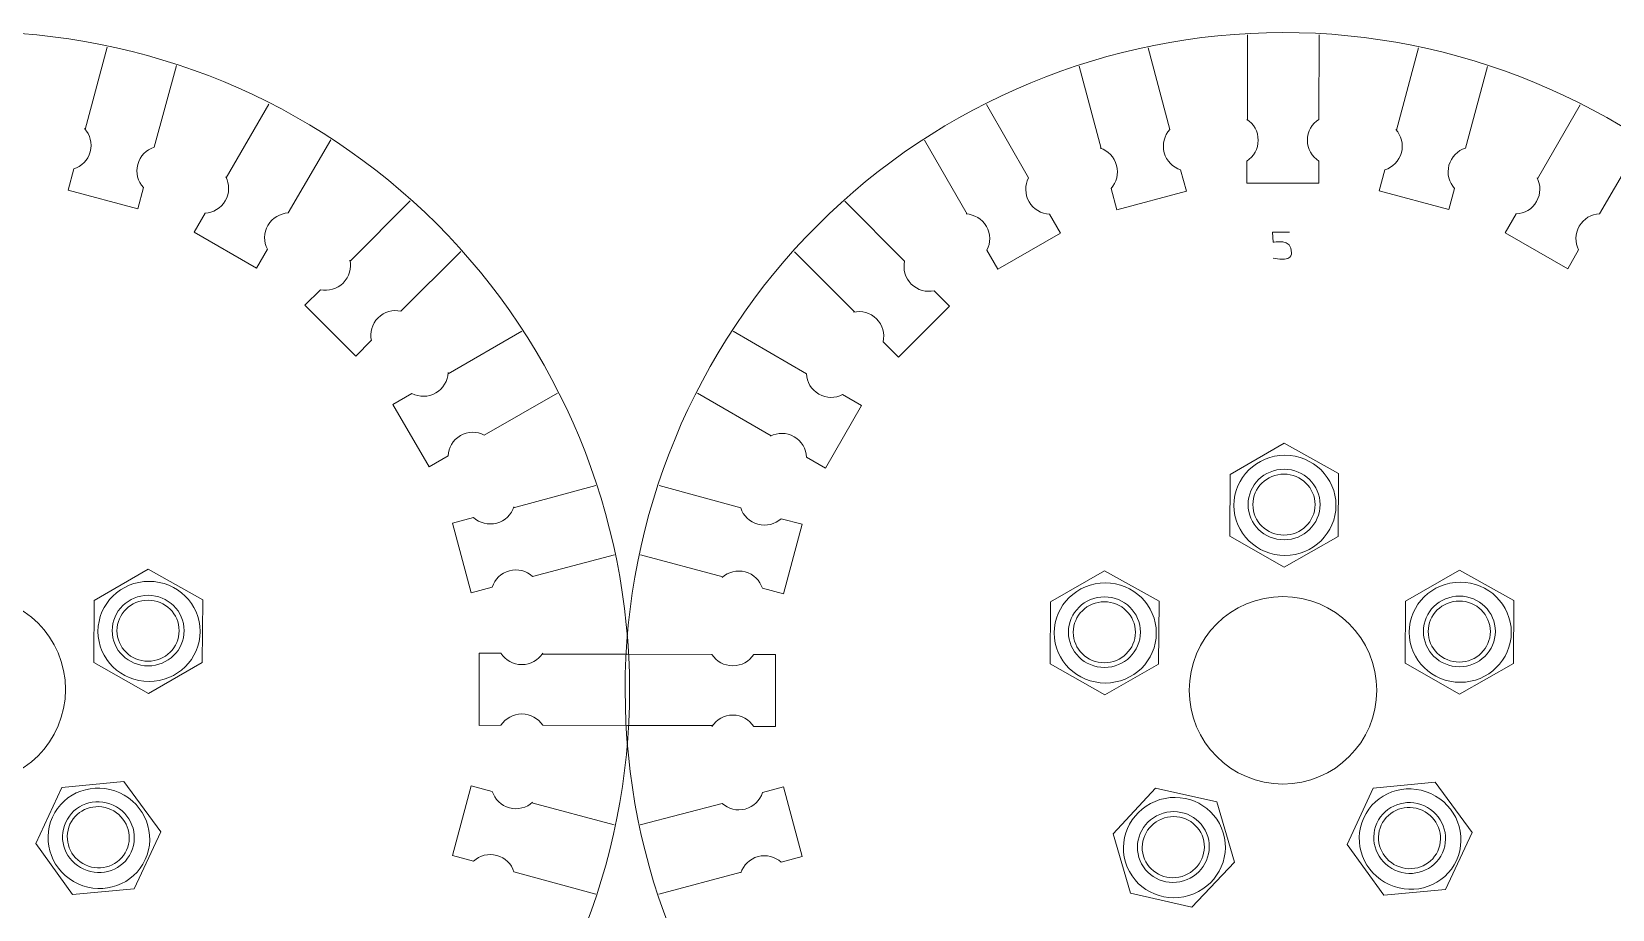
# Model space of a CAD drawing. Header units: centimetres. Extents: x -25 to 25, y -32.5 to 32.5.
# Drawn here: x 6.65 to 13.53, y 7.06 to 10.88 of the extents above; entities that cross this region are included whole.
import ezdxf

# ---------------------------------------------------------------- set-up
doc = ezdxf.new("R2010")
doc.units = ezdxf.units.CM
doc.header["$MEASUREMENT"] = 0
doc.layers.add('Capa 1', color=7, linetype='Continuous')

msp = doc.modelspace()

# ---------------------------------------------------------------- linework, layer by layer
at = {"layer": 'Capa 1', "color": 240, "lineweight": 9}
for centre, major_axis, ratio in [((12.10517, 8.81662), (0.22192, 0), 0.9808039), ((12.10148, 8.82023), (0.15651, 0), 0.9808319), ((12.10096, 8.81972), (0.13526, 0), 0.9808517), ((7.16534, 8.26818), (0.22192, 0), 0.9808039), ((11.32398, 8.26154), (0.22192, 0), 0.9808039), ((12.86756, 8.26462), (0.22191, 0), 0.9808481), ((7.16165, 8.27179), (0.15651, 0), 0.9808319), ((7.16113, 8.27128), (0.13526, 0), 0.9808517), ((11.32029, 8.26516), (0.15651, 0), 0.9808319), ((11.31977, 8.26465), (0.13526, 0), 0.9808517), ((12.86388, 8.26824), (0.15651, 0), 0.9808319), ((12.86336, 8.26773), (0.13526, 0), 0.9808517)]:
    msp.add_ellipse(centre, major_axis=major_axis, ratio=ratio, dxfattribs=at)
at = {"layer": 'Capa 1', "color": 250, "lineweight": 9}
for points, knots in [([(6.3944, 10.87668), (7.15266, 10.87716), (7.88005, 10.57641), (8.41656, 10.04057), (8.41656, 10.04057), (8.95306, 9.50475), (9.25473, 8.77411), (9.25521, 8.01587), (9.25521, 8.01587), (9.25571, 7.25761), (8.95494, 6.53023), (8.41912, 5.99372), (8.41912, 5.99372), (7.88328, 5.45721), (7.15266, 5.15554), (6.3944, 5.15504), (6.3944, 5.15504), (5.63615, 5.15457), (4.90876, 5.45533), (4.37225, 5.99115), (4.37225, 5.99115), (3.83575, 6.52698), (3.53407, 7.25761), (3.5336, 8.01587), (3.5336, 8.01587), (3.53312, 8.77411), (3.83387, 9.50151), (4.3697, 10.03802), (4.3697, 10.03802), (4.90553, 10.57453), (5.63615, 10.8762), (6.3944, 10.87668)], [0, 0, 0, 0, 0.1111111, 0.1111111, 0.1111111, 0.1111111, 0.2222222, 0.2222222, 0.2222222, 0.2222222, 0.3333333, 0.3333333, 0.3333333, 0.3333333, 0.4444444, 0.4444444, 0.4444444, 0.4444444, 0.5555556, 0.5555556, 0.5555556, 0.5555556, 0.6666667, 0.6666667, 0.6666667, 0.6666667, 0.7777778, 0.7777778, 0.7777778, 0.7777778, 1, 1, 1, 1]), ([(12.09663, 10.87312), (12.85489, 10.8736), (13.58227, 10.57285), (14.11878, 10.03702), (14.11878, 10.03702), (14.65529, 9.50119), (14.95696, 8.77056), (14.95744, 8.01231), (14.95744, 8.01231), (14.95793, 7.25405), (14.65717, 6.52667), (14.12135, 5.99016), (14.12135, 5.99016), (13.58551, 5.45365), (12.85489, 5.15198), (12.09663, 5.15149), (12.09663, 5.15149), (11.33837, 5.15101), (10.61099, 5.45177), (10.07448, 5.98759), (10.07448, 5.98759), (9.53797, 6.52342), (9.2363, 7.25405), (9.23582, 8.01231), (9.23582, 8.01231), (9.23534, 8.77056), (9.53609, 9.49796), (10.07193, 10.03447), (10.07193, 10.03447), (10.60775, 10.57097), (11.33837, 10.87265), (12.09663, 10.87312)], [0, 0, 0, 0, 0.1111111, 0.1111111, 0.1111111, 0.1111111, 0.2222222, 0.2222222, 0.2222222, 0.2222222, 0.3333333, 0.3333333, 0.3333333, 0.3333333, 0.4444444, 0.4444444, 0.4444444, 0.4444444, 0.5555556, 0.5555556, 0.5555556, 0.5555556, 0.6666667, 0.6666667, 0.6666667, 0.6666667, 0.7777778, 0.7777778, 0.7777778, 0.7777778, 1, 1, 1, 1]), ([(6.88496, 10.45509), (6.90883, 10.42884), (6.91928, 10.39137), (6.90941, 10.35455), (6.90941, 10.35455), (6.89955, 10.31775), (6.87177, 10.29051), (6.83797, 10.27973)], [0, 0, 0, 0, 0.3333333, 0.3333333, 0.3333333, 0.3333333, 1, 1, 1, 1]), ([(11.60465, 10.45115), (11.58078, 10.4249), (11.57033, 10.38743), (11.5802, 10.35061), (11.5802, 10.35061), (11.59006, 10.31381), (11.61784, 10.28657), (11.65164, 10.27579)], [0, 0, 0, 0, 0.3333333, 0.3333333, 0.3333333, 0.3333333, 1, 1, 1, 1]), ([(11.93915, 10.49538), (11.96901, 10.47621), (11.98879, 10.44272), (11.98879, 10.4046), (11.98879, 10.4046), (11.98879, 10.3665), (11.96901, 10.333), (11.93915, 10.31384)], [0, 0, 0, 0, 0.3333333, 0.3333333, 0.3333333, 0.3333333, 1, 1, 1, 1]), ([(12.25263, 10.49538), (12.22278, 10.47621), (12.20299, 10.44272), (12.20299, 10.4046), (12.20299, 10.4046), (12.20299, 10.3665), (12.22278, 10.333), (12.25263, 10.31384)], [0, 0, 0, 0, 0.3333333, 0.3333333, 0.3333333, 0.3333333, 1, 1, 1, 1]), ([(12.58718, 10.45153), (12.61106, 10.42528), (12.6215, 10.38781), (12.61164, 10.351), (12.61164, 10.351), (12.60178, 10.31419), (12.57399, 10.28695), (12.54019, 10.27617)], [0, 0, 0, 0, 0.3333333, 0.3333333, 0.3333333, 0.3333333, 1, 1, 1, 1]), ([(7.18776, 10.37395), (7.15396, 10.36316), (7.12618, 10.33593), (7.11631, 10.29912), (7.11631, 10.29912), (7.10645, 10.26231), (7.11689, 10.22483), (7.14077, 10.19859)], [0, 0, 0, 0, 0.3333333, 0.3333333, 0.3333333, 0.3333333, 1, 1, 1, 1]), ([(11.30185, 10.37001), (11.33565, 10.35922), (11.36343, 10.33199), (11.3733, 10.29518), (11.3733, 10.29518), (11.38316, 10.25837), (11.37272, 10.22089), (11.34884, 10.19465)], [0, 0, 0, 0, 0.3333333, 0.3333333, 0.3333333, 0.3333333, 1, 1, 1, 1]), ([(12.25263, 10.31381), (12.25263, 10.31381), (12.25275, 10.21852), (12.25275, 10.21852), (12.25275, 10.21852), (12.25275, 10.21852), (11.93915, 10.21852), (11.93915, 10.21852), (11.93915, 10.21852), (11.93915, 10.21852), (11.93915, 10.31384), (11.93915, 10.31384)], [0, 0, 0, 0, 0.25, 0.25, 0.25, 0.25, 0.5, 0.5, 0.5, 0.5, 1, 1, 1, 1]), ([(12.88998, 10.37039), (12.85618, 10.3596), (12.8284, 10.33238), (12.81854, 10.29556), (12.81854, 10.29556), (12.80868, 10.25875), (12.81912, 10.22127), (12.843, 10.19504)], [0, 0, 0, 0, 0.3333333, 0.3333333, 0.3333333, 0.3333333, 1, 1, 1, 1]), ([(7.14077, 10.19857), (7.14077, 10.19857), (7.11621, 10.1065), (7.11621, 10.1065), (7.11621, 10.1065), (7.11621, 10.1065), (6.8133, 10.18766), (6.8133, 10.18766), (6.8133, 10.18766), (6.8133, 10.18766), (6.83797, 10.27973), (6.83797, 10.27973)], [0, 0, 0, 0, 0.25, 0.25, 0.25, 0.25, 0.5, 0.5, 0.5, 0.5, 1, 1, 1, 1]), ([(7.49956, 10.24501), (7.51583, 10.21348), (7.51622, 10.17458), (7.49716, 10.14157), (7.49716, 10.14157), (7.47811, 10.10857), (7.44422, 10.08945), (7.40879, 10.08779)], [0, 0, 0, 0, 0.3333333, 0.3333333, 0.3333333, 0.3333333, 1, 1, 1, 1]), ([(11.65164, 10.27577), (11.65164, 10.27577), (11.67642, 10.18375), (11.67642, 10.18375), (11.67642, 10.18375), (11.67642, 10.18375), (11.37351, 10.10259), (11.37351, 10.10259), (11.37351, 10.10259), (11.37351, 10.10259), (11.34884, 10.19465), (11.34884, 10.19465)], [0, 0, 0, 0, 0.25, 0.25, 0.25, 0.25, 0.5, 0.5, 0.5, 0.5, 1, 1, 1, 1]), ([(12.84299, 10.19502), (12.84299, 10.19502), (12.81844, 10.10294), (12.81844, 10.10294), (12.81844, 10.10294), (12.81844, 10.10294), (12.51553, 10.18411), (12.51553, 10.18411), (12.51553, 10.18411), (12.51553, 10.18411), (12.54019, 10.27617), (12.54019, 10.27617)], [0, 0, 0, 0, 0.25, 0.25, 0.25, 0.25, 0.5, 0.5, 0.5, 0.5, 1, 1, 1, 1]), ([(10.9902, 10.24071), (10.97393, 10.20918), (10.97354, 10.17028), (10.99259, 10.13727), (10.99259, 10.13727), (11.01165, 10.10427), (11.04553, 10.08516), (11.08097, 10.08349)], [0, 0, 0, 0, 0.3333333, 0.3333333, 0.3333333, 0.3333333, 1, 1, 1, 1]), ([(13.20178, 10.24145), (13.21805, 10.20992), (13.21845, 10.17102), (13.19939, 10.13801), (13.19939, 10.13801), (13.18033, 10.10501), (13.14645, 10.0859), (13.11101, 10.08423)], [0, 0, 0, 0, 0.3333333, 0.3333333, 0.3333333, 0.3333333, 1, 1, 1, 1]), ([(7.68026, 9.93103), (7.68026, 9.93103), (7.63271, 9.84845), (7.63271, 9.84845), (7.63271, 9.84845), (7.63271, 9.84845), (7.36113, 10.00524), (7.36113, 10.00524), (7.36113, 10.00524), (7.36113, 10.00524), (7.40879, 10.08779), (7.40879, 10.08779)], [0, 0, 0, 0, 0.25, 0.25, 0.25, 0.25, 0.5, 0.5, 0.5, 0.5, 1, 1, 1, 1]), ([(7.77104, 10.08827), (7.7356, 10.08659), (7.70172, 10.06748), (7.68266, 10.03447), (7.68266, 10.03447), (7.66361, 10.00147), (7.664, 9.96257), (7.68027, 9.93105)], [0, 0, 0, 0, 0.3333333, 0.3333333, 0.3333333, 0.3333333, 1, 1, 1, 1]), ([(10.71871, 10.08397), (10.75416, 10.08229), (10.78804, 10.06319), (10.80709, 10.03018), (10.80709, 10.03018), (10.82615, 9.99718), (10.82576, 9.95827), (10.80948, 9.92675)], [0, 0, 0, 0, 0.3333333, 0.3333333, 0.3333333, 0.3333333, 1, 1, 1, 1]), ([(11.08098, 10.08347), (11.08098, 10.08347), (11.12872, 10.00101), (11.12872, 10.00101), (11.12872, 10.00101), (11.12872, 10.00101), (10.85714, 9.84421), (10.85714, 9.84421), (10.85714, 9.84421), (10.85714, 9.84421), (10.80948, 9.92675), (10.80948, 9.92675)], [0, 0, 0, 0, 0.25, 0.25, 0.25, 0.25, 0.5, 0.5, 0.5, 0.5, 1, 1, 1, 1]), ([(13.38249, 9.92747), (13.38249, 9.92747), (13.33494, 9.84489), (13.33494, 9.84489), (13.33494, 9.84489), (13.33494, 9.84489), (13.06336, 10.00169), (13.06336, 10.00169), (13.06336, 10.00169), (13.06336, 10.00169), (13.11101, 10.08423), (13.11101, 10.08423)], [0, 0, 0, 0, 0.25, 0.25, 0.25, 0.25, 0.5, 0.5, 0.5, 0.5, 1, 1, 1, 1]), ([(13.47327, 10.08471), (13.43783, 10.08303), (13.40395, 10.06392), (13.38489, 10.03091), (13.38489, 10.03091), (13.36583, 9.99791), (13.36622, 9.95901), (13.3825, 9.92749)], [0, 0, 0, 0, 0.3333333, 0.3333333, 0.3333333, 0.3333333, 1, 1, 1, 1]), ([(8.03885, 9.88302), (8.0464, 9.84835), (8.03671, 9.81068), (8.00976, 9.78373), (8.00976, 9.78373), (7.98281, 9.75678), (7.94514, 9.74708), (7.91047, 9.75465)], [0, 0, 0, 0, 0.3333333, 0.3333333, 0.3333333, 0.3333333, 1, 1, 1, 1]), ([(10.45115, 9.87841), (10.44359, 9.84375), (10.45328, 9.80608), (10.48023, 9.77912), (10.48023, 9.77912), (10.50718, 9.75218), (10.54485, 9.74248), (10.57952, 9.75004)], [0, 0, 0, 0, 0.3333333, 0.3333333, 0.3333333, 0.3333333, 1, 1, 1, 1]), ([(8.13213, 9.53297), (8.13213, 9.53297), (8.06483, 9.4655), (8.06483, 9.4655), (8.06483, 9.4655), (8.06483, 9.4655), (7.84308, 9.68725), (7.84308, 9.68725), (7.84308, 9.68725), (7.84308, 9.68725), (7.91047, 9.75465), (7.91047, 9.75465)], [0, 0, 0, 0, 0.25, 0.25, 0.25, 0.25, 0.5, 0.5, 0.5, 0.5, 1, 1, 1, 1]), ([(10.57953, 9.75003), (10.57953, 9.75003), (10.64699, 9.68273), (10.64699, 9.68273), (10.64699, 9.68273), (10.64699, 9.68273), (10.42524, 9.46098), (10.42524, 9.46098), (10.42524, 9.46098), (10.42524, 9.46098), (10.35785, 9.52838), (10.35785, 9.52838)], [0, 0, 0, 0, 0.25, 0.25, 0.25, 0.25, 0.5, 0.5, 0.5, 0.5, 1, 1, 1, 1]), ([(8.26051, 9.66135), (8.22584, 9.6689), (8.18817, 9.65922), (8.16122, 9.63226), (8.16122, 9.63226), (8.13427, 9.60532), (8.12458, 9.56764), (8.13214, 9.53298)], [0, 0, 0, 0, 0.3333333, 0.3333333, 0.3333333, 0.3333333, 1, 1, 1, 1]), ([(10.22948, 9.65675), (10.26415, 9.6643), (10.30182, 9.65461), (10.32877, 9.62766), (10.32877, 9.62766), (10.35572, 9.60072), (10.36541, 9.56304), (10.35785, 9.52838)], [0, 0, 0, 0, 0.3333333, 0.3333333, 0.3333333, 0.3333333, 1, 1, 1, 1]), ([(8.46607, 9.39378), (8.46439, 9.35834), (8.44528, 9.32446), (8.41227, 9.3054), (8.41227, 9.3054), (8.37927, 9.28635), (8.34037, 9.28674), (8.30885, 9.30301)], [0, 0, 0, 0, 0.3333333, 0.3333333, 0.3333333, 0.3333333, 1, 1, 1, 1]), ([(10.02423, 9.38895), (10.02591, 9.3535), (10.04501, 9.31962), (10.07802, 9.30057), (10.07802, 9.30057), (10.11102, 9.28151), (10.14993, 9.2819), (10.18145, 9.29817)], [0, 0, 0, 0, 0.3333333, 0.3333333, 0.3333333, 0.3333333, 1, 1, 1, 1]), ([(8.46557, 9.03152), (8.46557, 9.03152), (8.3831, 8.98377), (8.3831, 8.98377), (8.3831, 8.98377), (8.3831, 8.98377), (8.2263, 9.25536), (8.2263, 9.25536), (8.2263, 9.25536), (8.2263, 9.25536), (8.30885, 9.30301), (8.30885, 9.30301)], [0, 0, 0, 0, 0.25, 0.25, 0.25, 0.25, 0.5, 0.5, 0.5, 0.5, 1, 1, 1, 1]), ([(10.18147, 9.29816), (10.18147, 9.29816), (10.26405, 9.25062), (10.26405, 9.25062), (10.26405, 9.25062), (10.26405, 9.25062), (10.10725, 8.97903), (10.10725, 8.97903), (10.10725, 8.97903), (10.10725, 8.97903), (10.02471, 9.02669), (10.02471, 9.02669)], [0, 0, 0, 0, 0.25, 0.25, 0.25, 0.25, 0.5, 0.5, 0.5, 0.5, 1, 1, 1, 1]), ([(8.62281, 9.1223), (8.59128, 9.13857), (8.55238, 9.13896), (8.51937, 9.1199), (8.51937, 9.1199), (8.48637, 9.10085), (8.46725, 9.06696), (8.46559, 9.03153)], [0, 0, 0, 0, 0.3333333, 0.3333333, 0.3333333, 0.3333333, 1, 1, 1, 1]), ([(9.86749, 9.11746), (9.89902, 9.13373), (9.93791, 9.13412), (9.97092, 9.11506), (9.97092, 9.11506), (10.00393, 9.09601), (10.02304, 9.06213), (10.02471, 9.02669)], [0, 0, 0, 0, 0.3333333, 0.3333333, 0.3333333, 0.3333333, 1, 1, 1, 1]), ([(8.75211, 8.81065), (8.74132, 8.77684), (8.71409, 8.74906), (8.67727, 8.7392), (8.67727, 8.7392), (8.64046, 8.72934), (8.60299, 8.73978), (8.57675, 8.76366)], [0, 0, 0, 0, 0.3333333, 0.3333333, 0.3333333, 0.3333333, 1, 1, 1, 1]), ([(9.73855, 8.80566), (9.74934, 8.77186), (9.77656, 8.74408), (9.81338, 8.73421), (9.81338, 8.73421), (9.85019, 8.72435), (9.88767, 8.73479), (9.9139, 8.75867)], [0, 0, 0, 0, 0.3333333, 0.3333333, 0.3333333, 0.3333333, 1, 1, 1, 1]), ([(8.65787, 8.46085), (8.65787, 8.46085), (8.56585, 8.43608), (8.56585, 8.43608), (8.56585, 8.43608), (8.56585, 8.43608), (8.48469, 8.73899), (8.48469, 8.73899), (8.48469, 8.73899), (8.48469, 8.73899), (8.57675, 8.76366), (8.57675, 8.76366)], [0, 0, 0, 0, 0.25, 0.25, 0.25, 0.25, 0.5, 0.5, 0.5, 0.5, 1, 1, 1, 1]), ([(9.91392, 8.75867), (9.91392, 8.75867), (10.006, 8.73412), (10.006, 8.73412), (10.006, 8.73412), (10.006, 8.73412), (9.92483, 8.4312), (9.92483, 8.4312), (9.92483, 8.4312), (9.92483, 8.4312), (9.83277, 8.45587), (9.83277, 8.45587)], [0, 0, 0, 0, 0.25, 0.25, 0.25, 0.25, 0.5, 0.5, 0.5, 0.5, 1, 1, 1, 1]), ([(8.83324, 8.50784), (8.807, 8.53172), (8.76953, 8.54217), (8.73271, 8.5323), (8.73271, 8.5323), (8.6959, 8.52244), (8.66867, 8.49466), (8.65789, 8.46086)], [0, 0, 0, 0, 0.3333333, 0.3333333, 0.3333333, 0.3333333, 1, 1, 1, 1]), ([(9.65741, 8.50286), (9.68366, 8.52674), (9.72112, 8.53718), (9.75794, 8.52732), (9.75794, 8.52732), (9.79475, 8.51745), (9.82198, 8.48967), (9.83277, 8.45587)], [0, 0, 0, 0, 0.3333333, 0.3333333, 0.3333333, 0.3333333, 1, 1, 1, 1]), ([(5.98666, 8.01585), (5.98666, 7.79066), (6.16921, 7.60811), (6.3944, 7.60811), (6.3944, 7.60811), (6.61959, 7.6081), (6.80215, 7.79066), (6.80215, 8.01585), (6.80215, 8.01585), (6.80215, 8.24105), (6.61959, 8.4236), (6.39441, 8.4236), (6.39441, 8.4236), (6.16921, 8.42361), (5.98666, 8.24105), (5.98666, 8.01585)], [0, 0, 0, 0, 0.2, 0.2, 0.2, 0.2, 0.4, 0.4, 0.4, 0.4, 0.6, 0.6, 0.6, 0.6, 1, 1, 1, 1]), ([(11.68888, 8.01229), (11.68888, 7.7871), (11.87143, 7.60455), (12.09662, 7.60455), (12.09662, 7.60455), (12.32181, 7.60455), (12.50437, 7.7871), (12.50437, 8.01229), (12.50437, 8.01229), (12.50438, 8.23749), (12.32181, 8.42004), (12.09663, 8.42004), (12.09663, 8.42004), (11.87143, 8.42005), (11.68888, 8.23749), (11.68888, 8.01229)], [0, 0, 0, 0, 0.2, 0.2, 0.2, 0.2, 0.4, 0.4, 0.4, 0.4, 0.6, 0.6, 0.6, 0.6, 1, 1, 1, 1]), ([(8.69591, 7.85986), (8.69591, 7.85986), (8.60062, 7.85975), (8.60062, 7.85975), (8.60062, 7.85975), (8.60062, 7.85975), (8.60062, 8.17335), (8.60062, 8.17335), (8.60062, 8.17335), (8.60062, 8.17335), (8.69593, 8.17335), (8.69593, 8.17335)], [0, 0, 0, 0, 0.25, 0.25, 0.25, 0.25, 0.5, 0.5, 0.5, 0.5, 1, 1, 1, 1]), ([(8.87748, 8.17335), (8.8583, 8.14349), (8.82482, 8.1237), (8.7867, 8.1237), (8.7867, 8.1237), (8.74859, 8.1237), (8.71509, 8.14349), (8.69593, 8.17335)], [0, 0, 0, 0, 0.3333333, 0.3333333, 0.3333333, 0.3333333, 1, 1, 1, 1]), ([(9.61356, 8.16831), (9.63273, 8.13845), (9.66622, 8.11867), (9.70434, 8.11867), (9.70434, 8.11867), (9.74244, 8.11867), (9.77594, 8.13845), (9.7951, 8.16831)], [0, 0, 0, 0, 0.3333333, 0.3333333, 0.3333333, 0.3333333, 1, 1, 1, 1]), ([(9.79512, 8.16831), (9.79512, 8.16831), (9.89041, 8.16843), (9.89041, 8.16843), (9.89041, 8.16843), (9.89041, 8.16843), (9.89041, 7.85483), (9.89041, 7.85483), (9.89041, 7.85483), (9.89041, 7.85483), (9.7951, 7.85483), (9.7951, 7.85483)], [0, 0, 0, 0, 0.25, 0.25, 0.25, 0.25, 0.5, 0.5, 0.5, 0.5, 1, 1, 1, 1]), ([(8.87748, 7.85986), (8.8583, 7.88972), (8.82482, 7.90951), (8.7867, 7.90951), (8.7867, 7.90951), (8.74859, 7.90951), (8.71509, 7.88972), (8.69593, 7.85986)], [0, 0, 0, 0, 0.3333333, 0.3333333, 0.3333333, 0.3333333, 1, 1, 1, 1]), ([(9.61356, 7.85483), (9.63273, 7.88468), (9.66622, 7.90447), (9.70434, 7.90447), (9.70434, 7.90447), (9.74244, 7.90447), (9.77594, 7.88468), (9.7951, 7.85483)], [0, 0, 0, 0, 0.3333333, 0.3333333, 0.3333333, 0.3333333, 1, 1, 1, 1]), ([(8.57711, 7.2695), (8.57711, 7.2695), (8.48504, 7.29406), (8.48504, 7.29406), (8.48504, 7.29406), (8.48504, 7.29406), (8.5662, 7.59697), (8.5662, 7.59697), (8.5662, 7.59697), (8.5662, 7.59697), (8.65827, 7.5723), (8.65827, 7.5723)], [0, 0, 0, 0, 0.25, 0.25, 0.25, 0.25, 0.5, 0.5, 0.5, 0.5, 1, 1, 1, 1]), ([(8.83363, 7.52531), (8.80738, 7.50144), (8.76991, 7.49099), (8.73309, 7.50086), (8.73309, 7.50086), (8.69629, 7.51072), (8.66905, 7.5385), (8.65827, 7.5723)], [0, 0, 0, 0, 0.3333333, 0.3333333, 0.3333333, 0.3333333, 1, 1, 1, 1]), ([(9.65779, 7.52033), (9.68404, 7.49645), (9.72151, 7.48601), (9.75832, 7.49587), (9.75832, 7.49587), (9.79513, 7.50573), (9.82237, 7.53352), (9.83315, 7.56732)], [0, 0, 0, 0, 0.3333333, 0.3333333, 0.3333333, 0.3333333, 1, 1, 1, 1]), ([(9.83317, 7.56732), (9.83317, 7.56732), (9.92518, 7.5921), (9.92518, 7.5921), (9.92518, 7.5921), (9.92518, 7.5921), (10.00635, 7.28918), (10.00635, 7.28918), (10.00635, 7.28918), (10.00635, 7.28918), (9.91428, 7.26451), (9.91428, 7.26451)], [0, 0, 0, 0, 0.25, 0.25, 0.25, 0.25, 0.5, 0.5, 0.5, 0.5, 1, 1, 1, 1]), ([(8.75249, 7.22251), (8.7417, 7.25631), (8.71447, 7.28409), (8.67766, 7.29396), (8.67766, 7.29396), (8.64085, 7.30382), (8.60337, 7.29338), (8.57713, 7.2695)], [0, 0, 0, 0, 0.3333333, 0.3333333, 0.3333333, 0.3333333, 1, 1, 1, 1]), ([(9.73893, 7.21753), (9.74972, 7.25133), (9.77694, 7.27911), (9.81376, 7.28897), (9.81376, 7.28897), (9.85057, 7.29884), (9.88805, 7.28839), (9.91428, 7.26451)], [0, 0, 0, 0, 0.3333333, 0.3333333, 0.3333333, 0.3333333, 1, 1, 1, 1])]:
    msp.add_open_spline(points, degree=3, knots=knots, dxfattribs=at)
for points in [[(11.94291, 10.49286), (11.94291, 10.49286), (11.9427, 10.8633), (11.9427, 10.8633)], [(12.25412, 10.86354), (12.25412, 10.86354), (12.25263, 10.49538), (12.25263, 10.49538)], [(6.88793, 10.45168), (6.88793, 10.45168), (6.98361, 10.80955), (6.98361, 10.80955)], [(11.5108, 10.80715), (11.5108, 10.80715), (11.60465, 10.45115), (11.60465, 10.45115)], [(12.59016, 10.44812), (12.59016, 10.44812), (12.68583, 10.806), (12.68583, 10.806)], [(7.28448, 10.72918), (7.28448, 10.72918), (7.18776, 10.37395), (7.18776, 10.37395)], [(11.30613, 10.36855), (11.30613, 10.36855), (11.21005, 10.72631), (11.21005, 10.72631)], [(12.98671, 10.72563), (12.98671, 10.72563), (12.88998, 10.37039), (12.88998, 10.37039)], [(7.50155, 10.24095), (7.50155, 10.24095), (7.68659, 10.56186), (7.68659, 10.56186)], [(10.80741, 10.56029), (10.80741, 10.56029), (10.9902, 10.24071), (10.9902, 10.24071)], [(13.20378, 10.23739), (13.20378, 10.23739), (13.38882, 10.55831), (13.38882, 10.55831)], [(7.95641, 10.40636), (7.95641, 10.40636), (7.77104, 10.08827), (7.77104, 10.08827)], [(10.72322, 10.08367), (10.72322, 10.08367), (10.53782, 10.40437), (10.53782, 10.40437)], [(13.65864, 10.4028), (13.65864, 10.4028), (13.47327, 10.08471), (13.47327, 10.08471)], [(8.03972, 9.87858), (8.03972, 9.87858), (8.30151, 10.14067), (8.30151, 10.14067)], [(10.19187, 10.1398), (10.19187, 10.1398), (10.45115, 9.87841), (10.45115, 9.87841)], [(8.52189, 9.92063), (8.52189, 9.92063), (8.26051, 9.66135), (8.26051, 9.66135)], [(10.23391, 9.65762), (10.23391, 9.65762), (9.97183, 9.91942), (9.97183, 9.91942)], [(8.46576, 9.38927), (8.46576, 9.38927), (8.78647, 9.57467), (8.78647, 9.57467)], [(9.70614, 9.57431), (9.70614, 9.57431), (10.02423, 9.38895), (10.02423, 9.38895)], [(8.94239, 9.30509), (8.94239, 9.30509), (8.62281, 9.1223), (8.62281, 9.1223)], [(9.87155, 9.11945), (9.87155, 9.11945), (9.55063, 9.30449), (9.55063, 9.30449)], [(8.75065, 8.80637), (8.75065, 8.80637), (9.10841, 8.90244), (9.10841, 8.90244)], [(9.38331, 8.90239), (9.38331, 8.90239), (9.73855, 8.80566), (9.73855, 8.80566)], [(9.18925, 8.60169), (9.18925, 8.60169), (8.83324, 8.50784), (8.83324, 8.50784)], [(9.66081, 8.50583), (9.66081, 8.50583), (9.30294, 8.60151), (9.30294, 8.60151)], [(8.87496, 8.16959), (8.87496, 8.16959), (9.2454, 8.1698), (9.2454, 8.1698)], [(9.2454, 8.1698), (9.2454, 8.1698), (9.61356, 8.16831), (9.61356, 8.16831)], [(9.24564, 7.85837), (9.24564, 7.85837), (8.87748, 7.85986), (8.87748, 7.85986)], [(9.61608, 7.85858), (9.61608, 7.85858), (9.24564, 7.85837), (9.24564, 7.85837)], [(8.83022, 7.52234), (8.83022, 7.52234), (9.18809, 7.42666), (9.18809, 7.42666)], [(9.30179, 7.42648), (9.30179, 7.42648), (9.65779, 7.52033), (9.65779, 7.52033)], [(9.10772, 7.12579), (9.10772, 7.12579), (8.75249, 7.22251), (8.75249, 7.22251)], [(9.74039, 7.22181), (9.74039, 7.22181), (9.38262, 7.12573), (9.38262, 7.12573)]]:
    msp.add_open_spline(points, degree=3, dxfattribs=at)
at = {"layer": 'Capa 1', "color": 240, "lineweight": 9}
for points, knots in [([(12.12463, 10.00511), (12.12463, 10.00511), (12.05178, 10.00554), (12.05178, 10.00554), (12.05178, 10.00554), (12.05178, 10.00554), (12.0544, 9.96064), (12.0544, 9.96064)], [0, 0, 0, 0, 0.3333333, 0.3333333, 0.3333333, 0.3333333, 1, 1, 1, 1]), ([(12.0544, 9.96064), (12.0544, 9.96064), (12.1381, 9.9798), (12.13318, 9.9151), (12.13318, 9.9151), (12.13318, 9.9151), (12.14203, 9.87074), (12.0544, 9.89241)], [0, 0, 0, 0, 0.3333333, 0.3333333, 0.3333333, 0.3333333, 1, 1, 1, 1]), ([(11.86724, 8.95135), (11.86724, 8.95135), (12.10149, 9.08713), (12.10149, 9.08713), (12.10149, 9.08713), (12.10149, 9.08713), (12.33885, 8.95446), (12.33885, 8.95446), (12.33885, 8.95446), (12.33885, 8.95446), (12.33677, 8.68082), (12.33677, 8.68082), (12.33677, 8.68082), (12.33677, 8.68082), (12.10252, 8.54712), (12.10252, 8.54712), (12.10252, 8.54712), (12.10252, 8.54712), (11.86516, 8.68186), (11.86516, 8.68186), (11.86516, 8.68186), (11.86516, 8.68186), (11.86724, 8.95135), (11.86724, 8.95135)], [0, 0, 0, 0, 0.1428571, 0.1428571, 0.1428571, 0.1428571, 0.2857143, 0.2857143, 0.2857143, 0.2857143, 0.4285714, 0.4285714, 0.4285714, 0.4285714, 0.5714286, 0.5714286, 0.5714286, 0.5714286, 0.7142857, 0.7142857, 0.7142857, 0.7142857, 1, 1, 1, 1]), ([(6.92741, 8.40292), (6.92741, 8.40292), (7.16166, 8.5387), (7.16166, 8.5387), (7.16166, 8.5387), (7.16166, 8.5387), (7.39901, 8.40603), (7.39901, 8.40603), (7.39901, 8.40603), (7.39901, 8.40603), (7.39694, 8.13239), (7.39694, 8.13239), (7.39694, 8.13239), (7.39694, 8.13239), (7.16269, 7.99868), (7.16269, 7.99868), (7.16269, 7.99868), (7.16269, 7.99868), (6.92533, 8.13343), (6.92533, 8.13343), (6.92533, 8.13343), (6.92533, 8.13343), (6.92741, 8.40292), (6.92741, 8.40292)], [0, 0, 0, 0, 0.1428571, 0.1428571, 0.1428571, 0.1428571, 0.2857143, 0.2857143, 0.2857143, 0.2857143, 0.4285714, 0.4285714, 0.4285714, 0.4285714, 0.5714286, 0.5714286, 0.5714286, 0.5714286, 0.7142857, 0.7142857, 0.7142857, 0.7142857, 1, 1, 1, 1]), ([(11.08604, 8.39628), (11.08604, 8.39628), (11.32029, 8.53206), (11.32029, 8.53206), (11.32029, 8.53206), (11.32029, 8.53206), (11.55765, 8.39939), (11.55765, 8.39939), (11.55765, 8.39939), (11.55765, 8.39939), (11.55558, 8.12575), (11.55558, 8.12575), (11.55558, 8.12575), (11.55558, 8.12575), (11.32133, 7.99204), (11.32133, 7.99204), (11.32133, 7.99204), (11.32133, 7.99204), (11.08397, 8.12679), (11.08397, 8.12679), (11.08397, 8.12679), (11.08397, 8.12679), (11.08604, 8.39628), (11.08604, 8.39628)], [0, 0, 0, 0, 0.1428571, 0.1428571, 0.1428571, 0.1428571, 0.2857143, 0.2857143, 0.2857143, 0.2857143, 0.4285714, 0.4285714, 0.4285714, 0.4285714, 0.5714286, 0.5714286, 0.5714286, 0.5714286, 0.7142857, 0.7142857, 0.7142857, 0.7142857, 1, 1, 1, 1]), ([(12.62963, 8.39936), (12.62963, 8.39936), (12.86388, 8.53514), (12.86388, 8.53514), (12.86388, 8.53514), (12.86388, 8.53514), (13.10124, 8.40247), (13.10124, 8.40247), (13.10124, 8.40247), (13.10124, 8.40247), (13.09917, 8.12883), (13.09917, 8.12883), (13.09917, 8.12883), (13.09917, 8.12883), (12.86492, 7.99512), (12.86492, 7.99512), (12.86492, 7.99512), (12.86492, 7.99512), (12.62756, 8.12987), (12.62756, 8.12987), (12.62756, 8.12987), (12.62756, 8.12987), (12.62963, 8.39936), (12.62963, 8.39936)], [0, 0, 0, 0, 0.1428571, 0.1428571, 0.1428571, 0.1428571, 0.2857143, 0.2857143, 0.2857143, 0.2857143, 0.4285714, 0.4285714, 0.4285714, 0.4285714, 0.5714286, 0.5714286, 0.5714286, 0.5714286, 0.7142857, 0.7142857, 0.7142857, 0.7142857, 1, 1, 1, 1]), ([(6.78688, 7.5899), (6.78688, 7.5899), (7.05637, 7.61599), (7.05637, 7.61599), (7.05637, 7.61599), (7.05637, 7.61599), (7.21707, 7.39663), (7.21707, 7.39663), (7.21707, 7.39663), (7.21707, 7.39663), (7.10141, 7.14863), (7.10141, 7.14863), (7.10141, 7.14863), (7.10141, 7.14863), (6.83277, 7.12443), (6.83277, 7.12443), (6.83277, 7.12443), (6.83277, 7.12443), (6.67293, 7.34568), (6.67293, 7.34568), (6.67293, 7.34568), (6.67293, 7.34568), (6.78688, 7.5899), (6.78688, 7.5899)], [0, 0, 0, 0, 0.1428571, 0.1428571, 0.1428571, 0.1428571, 0.2857143, 0.2857143, 0.2857143, 0.2857143, 0.4285714, 0.4285714, 0.4285714, 0.4285714, 0.5714286, 0.5714286, 0.5714286, 0.5714286, 0.7142857, 0.7142857, 0.7142857, 0.7142857, 1, 1, 1, 1]), ([(7.03775, 7.56638), (7.14921, 7.51542), (7.19905, 7.38548), (7.14906, 7.27615), (7.14906, 7.27615), (7.09907, 7.16683), (6.9682, 7.11951), (6.85673, 7.17047), (6.85673, 7.17047), (6.74527, 7.22143), (6.69543, 7.35137), (6.74542, 7.4607), (6.74542, 7.4607), (6.7954, 7.57003), (6.92628, 7.61735), (7.03775, 7.56638)], [0, 0, 0, 0, 0.2, 0.2, 0.2, 0.2, 0.4, 0.4, 0.4, 0.4, 0.6, 0.6, 0.6, 0.6, 1, 1, 1, 1]), ([(11.35787, 7.38855), (11.35787, 7.38855), (11.54301, 7.58613), (11.54301, 7.58613), (11.54301, 7.58613), (11.54301, 7.58613), (11.80854, 7.52755), (11.80854, 7.52755), (11.80854, 7.52755), (11.80854, 7.52755), (11.88548, 7.26494), (11.88548, 7.26494), (11.88548, 7.26494), (11.88548, 7.26494), (11.69975, 7.06935), (11.69975, 7.06935), (11.69975, 7.06935), (11.69975, 7.06935), (11.43361, 7.12992), (11.43361, 7.12992), (11.43361, 7.12992), (11.43361, 7.12992), (11.35787, 7.38855), (11.35787, 7.38855)], [0, 0, 0, 0, 0.1428571, 0.1428571, 0.1428571, 0.1428571, 0.2857143, 0.2857143, 0.2857143, 0.2857143, 0.4285714, 0.4285714, 0.4285714, 0.4285714, 0.5714286, 0.5714286, 0.5714286, 0.5714286, 0.7142857, 0.7142857, 0.7142857, 0.7142857, 1, 1, 1, 1]), ([(11.56178, 7.53658), (11.67913, 7.57193), (11.80237, 7.50727), (11.83704, 7.39216), (11.83704, 7.39216), (11.87171, 7.27706), (11.80469, 7.15509), (11.68733, 7.11975), (11.68733, 7.11975), (11.56998, 7.0844), (11.44674, 7.14905), (11.41207, 7.26416), (11.41207, 7.26416), (11.3774, 7.37926), (11.44442, 7.50123), (11.56178, 7.53658)], [0, 0, 0, 0, 0.2, 0.2, 0.2, 0.2, 0.4, 0.4, 0.4, 0.4, 0.6, 0.6, 0.6, 0.6, 1, 1, 1, 1]), ([(12.4891, 7.58635), (12.4891, 7.58635), (12.7586, 7.61243), (12.7586, 7.61243), (12.7586, 7.61243), (12.7586, 7.61243), (12.9193, 7.39307), (12.9193, 7.39307), (12.9193, 7.39307), (12.9193, 7.39307), (12.80364, 7.14507), (12.80364, 7.14507), (12.80364, 7.14507), (12.80364, 7.14507), (12.535, 7.12088), (12.535, 7.12088), (12.535, 7.12088), (12.535, 7.12088), (12.37516, 7.34212), (12.37516, 7.34212), (12.37516, 7.34212), (12.37516, 7.34212), (12.4891, 7.58635), (12.4891, 7.58635)], [0, 0, 0, 0, 0.1428571, 0.1428571, 0.1428571, 0.1428571, 0.2857143, 0.2857143, 0.2857143, 0.2857143, 0.4285714, 0.4285714, 0.4285714, 0.4285714, 0.5714286, 0.5714286, 0.5714286, 0.5714286, 0.7142857, 0.7142857, 0.7142857, 0.7142857, 1, 1, 1, 1]), ([(12.73997, 7.56283), (12.85143, 7.51186), (12.90127, 7.38192), (12.85129, 7.2726), (12.85129, 7.2726), (12.8013, 7.16327), (12.67042, 7.11595), (12.55896, 7.16691), (12.55896, 7.16691), (12.44749, 7.21788), (12.39766, 7.34782), (12.44764, 7.45714), (12.44764, 7.45714), (12.49763, 7.56647), (12.62851, 7.61379), (12.73997, 7.56283)], [0, 0, 0, 0, 0.2, 0.2, 0.2, 0.2, 0.4, 0.4, 0.4, 0.4, 0.6, 0.6, 0.6, 0.6, 1, 1, 1, 1]), ([(7.00922, 7.51286), (7.08784, 7.47692), (7.12298, 7.38527), (7.08773, 7.30817), (7.08773, 7.30817), (7.05248, 7.23106), (6.96017, 7.19769), (6.88156, 7.23363), (6.88156, 7.23363), (6.80295, 7.26957), (6.7678, 7.36122), (6.80305, 7.43832), (6.80305, 7.43832), (6.8383, 7.51543), (6.93061, 7.5488), (7.00922, 7.51286)], [0, 0, 0, 0, 0.2, 0.2, 0.2, 0.2, 0.4, 0.4, 0.4, 0.4, 0.6, 0.6, 0.6, 0.6, 1, 1, 1, 1]), ([(6.99987, 7.49366), (7.06781, 7.4626), (7.09819, 7.38339), (7.06772, 7.31675), (7.06772, 7.31675), (7.03726, 7.25012), (6.95748, 7.22128), (6.88954, 7.25234), (6.88954, 7.25234), (6.8216, 7.2834), (6.79122, 7.3626), (6.82169, 7.42924), (6.82169, 7.42924), (6.85216, 7.49588), (6.93193, 7.52472), (6.99987, 7.49366)], [0, 0, 0, 0, 0.2, 0.2, 0.2, 0.2, 0.4, 0.4, 0.4, 0.4, 0.6, 0.6, 0.6, 0.6, 1, 1, 1, 1]), ([(11.57571, 7.47755), (11.65848, 7.50248), (11.74539, 7.45688), (11.76985, 7.3757), (11.76985, 7.3757), (11.7943, 7.29452), (11.74703, 7.2085), (11.66426, 7.18357), (11.66426, 7.18357), (11.58149, 7.15864), (11.49458, 7.20424), (11.47012, 7.28542), (11.47012, 7.28542), (11.44567, 7.3666), (11.49294, 7.45262), (11.57571, 7.47755)], [0, 0, 0, 0, 0.2, 0.2, 0.2, 0.2, 0.4, 0.4, 0.4, 0.4, 0.6, 0.6, 0.6, 0.6, 1, 1, 1, 1]), ([(12.71145, 7.5093), (12.79006, 7.47336), (12.82521, 7.38172), (12.78996, 7.30461), (12.78996, 7.30461), (12.7547, 7.2275), (12.6624, 7.19413), (12.58378, 7.23007), (12.58378, 7.23007), (12.50517, 7.26602), (12.47002, 7.35766), (12.50528, 7.43477), (12.50528, 7.43477), (12.54053, 7.51187), (12.63284, 7.54524), (12.71145, 7.5093)], [0, 0, 0, 0, 0.2, 0.2, 0.2, 0.2, 0.4, 0.4, 0.4, 0.4, 0.6, 0.6, 0.6, 0.6, 1, 1, 1, 1]), ([(12.7021, 7.4901), (12.77004, 7.45904), (12.80042, 7.37984), (12.76995, 7.3132), (12.76995, 7.3132), (12.73948, 7.24656), (12.65971, 7.21772), (12.59177, 7.24878), (12.59177, 7.24878), (12.52383, 7.27984), (12.49345, 7.35905), (12.52392, 7.42568), (12.52392, 7.42568), (12.55438, 7.49232), (12.63416, 7.52116), (12.7021, 7.4901)], [0, 0, 0, 0, 0.2, 0.2, 0.2, 0.2, 0.4, 0.4, 0.4, 0.4, 0.6, 0.6, 0.6, 0.6, 1, 1, 1, 1]), ([(11.58137, 7.45696), (11.6529, 7.4785), (11.72802, 7.43909), (11.74915, 7.36893), (11.74915, 7.36893), (11.77028, 7.29877), (11.72943, 7.22443), (11.6579, 7.20289), (11.6579, 7.20289), (11.58637, 7.18134), (11.51125, 7.22075), (11.49012, 7.29091), (11.49012, 7.29091), (11.46899, 7.36107), (11.50984, 7.43541), (11.58137, 7.45696)], [0, 0, 0, 0, 0.2, 0.2, 0.2, 0.2, 0.4, 0.4, 0.4, 0.4, 0.6, 0.6, 0.6, 0.6, 1, 1, 1, 1])]:
    msp.add_open_spline(points, degree=3, knots=knots, dxfattribs=at)

doc.saveas('drawing.dxf')
